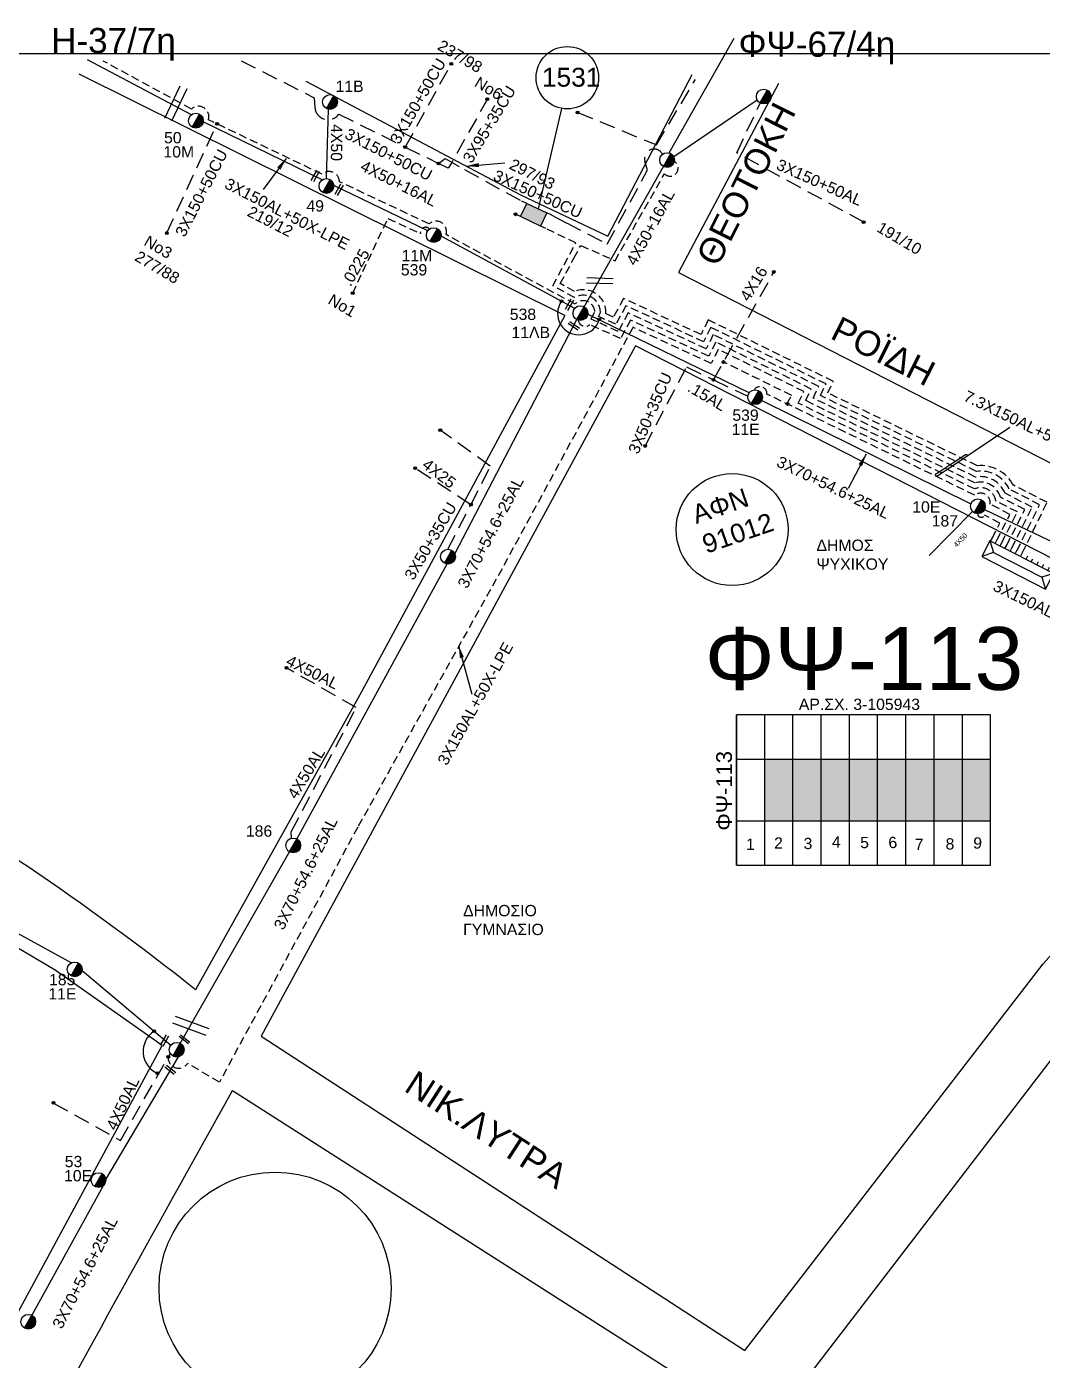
# Model space of a CAD drawing. Header units: millimetres. Extents: x 875 to 3140, y 727 to 1775.
# Drawn here: x 2535.6 to 2697.5, y 1547.9 to 1760.4 of the extents above; entities that cross this region are included whole.
import ezdxf
from ezdxf.enums import TextEntityAlignment as Align

# ---------------------------------------------------------------- set-up
doc = ezdxf.new("R2010")
doc.units = ezdxf.units.MM
doc.linetypes.add('DASHED', pattern=[19.05, 12.7, -6.35])
for name, color, linetype in [('Link Box 4 Διευθύνσεων', 7, 'Continuous'), ('Άγνωστα', 7, 'Continuous'), ('Ασφαλειοκιβώτια Χ.Τ 9 αναχωρήσεων', 7, 'Continuous'), ('Γέφυρες Εναερίου Δικτύου', 7, 'Continuous'), ('Γυμνά εναέρια ΧΤ (3Φ)   3x50+35CU', 7, 'Continuous'), ('Γυμνά εναέρια ΧΤ (3Φ)   4x50AL', 7, 'Continuous'), ('Γυμνά εναέρια ΧΤ και ΦΟΠ (3Φ)   4x50+16AL', 7, 'Continuous'), ('Εναέρια παροχή ΧΤ 4x16', 7, 'SYN_LINE'), ('Εναέρια παροχή ΧΤ 4x25', 7, 'SYN_LINE'), ('Επιγραφές - Σχήματα', 7, 'Continuous'), ('Καλώδια ΧΤ   3x150+50AL', 7, 'DASHED'), ('Καλώδια ΧΤ   3x150+50CU', 7, 'DASHED'), ('Καλώδια ΧΤ   3x150AL+50XLPE', 7, 'DASHED'), ('Καλώδια ΧΤ   3x95+35CU', 7, 'DASHED'), ('Μηχανική τομή', 7, 'Continuous'), ('Στύλος ΦΜ', 7, 'Continuous'), ('Στύλος ΦΜ @ 1', 7, 'Continuous'), ('Συνδέσεις', 7, 'Continuous'), ('Συνεστραμμένα ΧΤ   3x70+54.6+25AL', 7, 'SYN_LINE'), ('Τομή', 7, 'Continuous'), ('Υποσταθμός πόλεως', 7, 'Continuous'), ('Υπόβαθρο ΔΕΗ', 7, 'Continuous'), ('Υπόγεια Καλώδια Δικτύου ΧΤ   150AL', 7, 'DASHED'), ('Υπόγεια καλώδια Παροχών ΧΤ   .0225', 7, 'DASHED')]:
    doc.layers.add(name, color=color, linetype=linetype)
doc.styles.add('ar', font='arial.ttf')
doc.styles.get("Standard").update_dxf_attribs({"font": 'arial.ttf'})
doc.linetypes.add('SYN_LINE', pattern='A,0.5,-0.0001,["/\\/\\/\\/",Standard,S=0.1,R=0,X=0,Y=-0.05],-0.25', length=0.7501)
doc.dimstyles.new('ISO-25', dxfattribs={"dimtxt": 2.5, "dimasz": 2.5, "dimexe": 1.25, "dimexo": 0.625, "dimtad": 1, "dimtxsty": 'Standard', "dimcen": 2.5, "dimadec": 0, "dimazin": 0, "dimtfac": 1, "dimtmove": 0, "dimatfit": 3, "dimfxl": 1, "dimarcsym": 0})

# ---------------------------------------------------------------- blocks, each defined once
blk = doc.blocks.new('ΥΠΑΡΧΩΝ ΤΣΙΜΕΝΤΕΝΙΟΣ ΣΤΥΛΟΣ')
at = {"layer": 'Στύλος ΦΜ'}
blk.add_hatch(color=256, dxfattribs=at).paths.add_polyline_path([(-1.29, -2.28, 0.574793), (2.62, 0, 0.268822), (1.3, 2.27)])
blk.add_line((-1.29, -2.28), (1.3, 2.27), dxfattribs=at)
blk.add_circle((0, 0), 2.62, dxfattribs=at)
at = {"layer": 'Στύλος ΦΜ', "flags": 4}
for tag, p in [('ΑΡΙΘΜΟΣ', (-4.68, 8.05)), ('ΤΥΠΟΣ', (-4.91, 3.03))]:
    blk.add_attdef(tag, p, '', height=4, dxfattribs=at)
blk = doc.blocks.new('ΤΟΜΗ')
at = {"layer": 'Τομή', "ltscale": 40}
for p, q in [((-5.68, 0), (5.68, 0)), ((5.68, -2.33), (-5.68, -2.33))]:
    blk.add_line(p, q, dxfattribs=at)
blk = doc.blocks.new('ΜΗΧΑΝΙΚΗ ΤΟΜΗ')
at = {"layer": 'Μηχανική τομή', "ltscale": 40}
for p, q in [((-1.89, 0.78), (1.89, 0.78)), ((1.89, 0), (-1.89, 0))]:
    blk.add_line(p, q, dxfattribs=at)
blk = doc.blocks.new('_ΣΥΝΔΕΣΗ')
at = {"layer": 'Συνδέσεις', "linetype": 'SYN_LINE', "ltscale": 40}
blk.add_hatch(color=256, dxfattribs=at).paths.add_polyline_path([(0.5, -0.01, 1), (-0.5, -0.01, 1)])
at = {"layer": 'Συνδέσεις'}
blk.add_circle((0, -0.01), 0.5, dxfattribs=at)
blk = doc.blocks.new('ΥΠΟΣΤΑΘΜΟΣ ΠΟΛΕΩΣ 13 ΑΝΑΧΩΡΗΣΕΩΝ')
at = {"layer": 'Υποσταθμός πόλεως', "ltscale": 40}
for p, q in [((-11.12, -2.82), (-11.12, -4)), ((-9.53, -2.82), (-9.53, -4)), ((-7.77, -2.82), (-7.77, -4)), ((-5.99, -2.82), (-5.99, -4)), ((-4.14, -2.82), (-4.14, -4)), ((-2.3, -2.82), (-2.3, -4)), ((-0.43, -2.82), (-0.43, -4)), ((1.54, -2.82), (1.54, -4)), ((3.43, -2.82), (3.43, -4)), ((5.39, -2.82), (5.39, -4)), ((7.32, -2.82), (7.32, -4)), ((9.32, -2.82), (9.32, -4)), ((11.11, -2.82), (11.11, -4))]:
    blk.add_line(p, q, dxfattribs=at)
blk.add_lwpolyline([(-11.43, 2.82), (11.43, 2.82), (11.43, -2.82), (-11.43, -2.82)], close=True, dxfattribs=at)
for points in [[(-8.62, 0), (-11.43, 2.82)], [(-11.43, -2.82), (-8.62, 0)], [(-8.62, 0), (8.62, 0)], [(8.62, 0), (11.43, 2.82)], [(11.43, -2.82), (8.62, 0)]]:
    blk.add_lwpolyline(points, dxfattribs=at)
at = {"layer": 'Υποσταθμός πόλεως', "linetype": 'SYN_LINE', "ltscale": 40, "flags": 1}
for tag, p in [('ΜΕΤΑΣΧΗΜΑΤΙΣΜΟΣ', (12.22, 1.68)), ('ΙΣΧΥΣ', (12.2, -1.11)), ('ΑΡΙΘΜΟΣ', (12.32, -3.83))]:
    blk.add_attdef(tag, p, '', height=1.8, dxfattribs=at)
blk = doc.blocks.new('LINK BOX 4 ΑΝΑΧΩΡΗΣΕΩΝ')
at = {"layer": 'Link Box 4 Διευθύνσεων', "ltscale": 40}
blk.add_hatch(color=256, dxfattribs=at).paths.add_polyline_path([(-3.54, 0), (-3.54, -4.67), (3.54, -4.67), (3.54, 0)])
for p, q in [((-3.54, 0), (-5.33, 0)), ((5.33, 0), (3.54, 0)), ((-3.54, -4.67), (-5.33, -4.67)), ((5.33, -4.67), (3.54, -4.67))]:
    blk.add_line(p, q, dxfattribs=at)
blk.add_lwpolyline([(-3.54, -4.67), (-3.54, 0), (3.54, 0), (3.54, -4.67)], close=True, dxfattribs=at)
blk = doc.blocks.new('ΑΣΦΑΛΕΙΟΚΙΒΩΤΙΟ ΥΠΟΣΤΑΘΜΟΥ 9 ΑΝΑΧΩΡΗΣΕΩΝ')
at = {"layer": 'Ασφαλειοκιβώτια Χ.Τ 9 αναχωρήσεων', "ltscale": 40}
for p, q in [((-23.8, 40.36), (24.02, 40.36)), ((-9.72, 40.36), (-9.72, -40.64)), ((9.94, 40.36), (9.94, -40.64)), ((-23.8, 31.36), (24.02, 31.36)), ((-23.8, 22.36), (24.02, 22.36)), ((-23.8, 13.36), (24.02, 13.36)), ((-23.8, 4.36), (24.02, 4.36)), ((-23.8, -4.64), (24.02, -4.64)), ((-23.8, -13.64), (24.02, -13.64)), ((-23.8, -22.64), (24.02, -22.64)), ((-23.8, -31.64), (24.02, -31.64))]:
    blk.add_line(p, q, dxfattribs=at)
at = {"layer": 'Ασφαλειοκιβώτια Χ.Τ 9 αναχωρήσεων'}
blk.add_lwpolyline([(-23.8, -40.64), (24.02, -40.64), (24.02, 40.36), (-23.8, 40.36)], close=True, dxfattribs=at)
for s, rotation, p in [('1', 270, (-18.96, 37.31)), ('2', 270, (-18.6, 28.38)), ('3', 270, (-18.74, 18.97)), ('4', 270, (-18.26, 9.95)), ('5', 270, (-18.42, 0.93)), ('6', 274.9707, (-18.52, -8.21)), ('7', 270, (-19, -16.47)), ('8', 270, (-18.86, -26.29)), ('9', 266.863, (-18.5, -35))]:
    blk.add_text(s, height=3.6, rotation=rotation, dxfattribs=at).set_placement(p)
at = {"layer": 'Ασφαλειοκιβώτια Χ.Τ 9 αναχωρήσεων', "ltscale": 40}
for tag, height, p in [('ΟΝΟΜΑ', 5, (-0.16, 44.31)), ('ΚΕΙΜΕΝΟ 1', 2, (17.06, 35.59)), ('ΚΕΙΜΕΝΟ 2', 2, (17.06, 26.88)), ('ΚΕΙΜΕΝΟ 3', 2, (17.06, 17.69)), ('ΚΕΙΜΕΝΟ 4', 2, (17.06, 8.71)), ('ΚΕΙΜΕΝΟ 5', 2, (17.06, -0.13)), ('ΚΕΙΜΕΝΟ 6', 2, (17.06, -9.05)), ('ΚΕΙΜΕΝΟ 7', 2, (17.06, -18.13)), ('ΚΕΙΜΕΝΟ 8', 2, (17.06, -26.85)), ('ΚΕΙΜΕΝΟ 9', 2, (17.06, -35.99)), ('ΣΧ', 2, (-0.1, -42.64))]:
    blk.add_attdef(tag, text='', height=height, dxfattribs=at).set_placement(p, align=Align.MIDDLE_CENTER)

msp = doc.modelspace()

# ---------------------------------------------------------------- hatches: boundary and pattern name
at = {"layer": 'Επιγραφές - Σχήματα', "linetype": 'Continuous', "ltscale": 0.1}
h = msp.add_hatch(color=30, dxfattribs=at)
h.dxf.hatch_style = 1
h.paths.add_polyline_path([(2662.22, 1643.66), (2657.72, 1643.66), (2657.72, 1633.83), (2662.22, 1633.83)])
h = msp.add_hatch(color=27, dxfattribs=at)
h.dxf.hatch_style = 1
h.paths.add_polyline_path([(2666.72, 1643.66), (2662.22, 1643.66), (2662.22, 1633.83), (2666.72, 1633.83)])
h = msp.add_hatch(color=62, dxfattribs=at)
h.dxf.hatch_style = 1
h.paths.add_polyline_path([(2671.22, 1643.66), (2666.72, 1643.66), (2666.72, 1633.83), (2671.22, 1633.83)])
h = msp.add_hatch(color=2, dxfattribs=at)
h.dxf.hatch_style = 1
h.paths.add_polyline_path([(2675.72, 1643.66), (2671.22, 1643.66), (2671.22, 1633.83), (2675.72, 1633.83)])
h = msp.add_hatch(color=202, dxfattribs=at)
h.dxf.hatch_style = 1
h.paths.add_polyline_path([(2680.22, 1643.66), (2675.72, 1643.66), (2675.72, 1633.83), (2680.22, 1633.83)])
h = msp.add_hatch(color=85, dxfattribs=at)
h.dxf.hatch_style = 1
h.paths.add_polyline_path([(2684.72, 1643.66), (2680.22, 1643.66), (2680.22, 1633.83), (2684.72, 1633.83)])
at = {"layer": 'Καλώδια ΧΤ   3x150AL+50XLPE', "linetype": 'Continuous', "ltscale": 0.1}
h = msp.add_hatch(color=151, dxfattribs=at)
h.dxf.hatch_style = 1
h.paths.add_polyline_path([(2657.72, 1643.66), (2653.22, 1643.66), (2653.22, 1633.83), (2657.72, 1633.83)])
h = msp.add_hatch(color=1, dxfattribs=at)
h.dxf.hatch_style = 1
h.paths.add_polyline_path([(2689.22, 1643.66), (2684.72, 1643.66), (2684.72, 1633.83), (2689.22, 1633.83)])

# ---------------------------------------------------------------- linework, layer by layer
at = {"layer": 'Άγνωστα'}
msp.add_circle((2648.03, 1680.24), 8.92, dxfattribs=at)
at = {"layer": 'Γέφυρες Εναερίου Δικτύου', "color": 2, "linetype": 'DASHED', "ltscale": 0.2}
msp.add_lwpolyline([(2623.41, 1746.69), (2635.96, 1741.54), (2642.19, 1751.93)], dxfattribs=at)
at = {"layer": 'Γέφυρες Εναερίου Δικτύου', "color": 30, "linetype": 'SYN_LINE', "ltscale": 20}
msp.add_lwpolyline([(2638.71, 1739.67), (2652, 1748.72)], dxfattribs=at)
at = {"layer": 'Γυμνά εναέρια ΧΤ (3Φ)   3x50+35CU', "color": 85, "linetype": 'DASHED', "ltscale": 0.2}
msp.add_lwpolyline([(2634.17, 1693.54), (2640.77, 1706.18)], dxfattribs=at)
at = {"layer": 'Γυμνά εναέρια ΧΤ (3Φ)   3x50+35CU', "color": 2, "linetype": 'DASHED', "ltscale": 0.2}
msp.add_lwpolyline([(2602.72, 1677.11), (2606.4, 1684.2), (2609.48, 1690.33), (2601.51, 1696.07)], dxfattribs=at)
at = {"layer": 'Γυμνά εναέρια ΧΤ (3Φ)   4x50AL', "color": 85}
msp.add_lwpolyline([(2583.4, 1736.16), (2583.69, 1747.22)], dxfattribs=at)
at = {"layer": 'Γυμνά εναέρια ΧΤ (3Φ)   4x50AL', "color": 2, "linetype": 'DASHED', "ltscale": 0.2}
msp.add_lwpolyline([(2577.8, 1631.05), (2577.77, 1632.1), (2588.13, 1651.88), (2577.02, 1658.19)], dxfattribs=at)
at = {"layer": 'Γυμνά εναέρια ΧΤ (3Φ)   4x50AL', "color": 202, "linetype": 'DASHED', "ltscale": 0.2}
msp.add_lwpolyline([(2539.89, 1588.87), (2550.54, 1582.92), (2558.48, 1596.76)], dxfattribs=at)
at = {"layer": 'Γυμνά εναέρια ΧΤ και ΦΟΠ (3Φ)   4x50+16AL', "color": 6}
msp.add_line((2561.85, 1746.32), (2545.3, 1755.06), dxfattribs=at)
at = {"layer": 'Γυμνά εναέρια ΧΤ και ΦΟΠ (3Φ)   4x50+16AL', "color": 85}
for p, q in [((2582.71, 1735.96), (2563.72, 1745.22)), ((2599.52, 1727.84), (2584.54, 1735.07)), ((2622.95, 1715.47), (2601.64, 1726.96))]:
    msp.add_line(p, q, dxfattribs=at)
at = {"layer": 'Γυμνά εναέρια ΧΤ και ΦΟΠ (3Φ)   4x50+16AL', "color": 27}
for points in [[(2637.99, 1740.25), (2648.33, 1758.55)], [(2624.44, 1715.74), (2637.09, 1738.09)]]:
    msp.add_lwpolyline(points, dxfattribs=at)
at = {"layer": 'Εναέρια παροχή ΧΤ 4x16', "color": 85, "linetype": 'DASHED', "ltscale": 0.2}
msp.add_lwpolyline([(2645.05, 1704.08), (2654.69, 1721.27)], dxfattribs=at)
at = {"layer": 'Εναέρια παροχή ΧΤ 4x25', "color": 2, "linetype": 'DASHED', "ltscale": 0.2}
msp.add_lwpolyline([(2606.4, 1684.2), (2597.52, 1690)], dxfattribs=at)
at = {"layer": 'Επιγραφές - Σχήματα', "color": 0, "linetype": 'Continuous', "ltscale": 0.1}
msp.add_line((2620.82, 1747.35), (2617.09, 1731.36), dxfattribs=at)
at = {"layer": 'Επιγραφές - Σχήματα'}
msp.add_lwpolyline([(892.09, 1756.08), (2890.24, 1756.08), (2890.24, 1756.08)], dxfattribs=at)
at = {"layer": 'Επιγραφές - Σχήματα', "ltscale": 40}
msp.add_lwpolyline([(2692.31, 1696.51), (2681.25, 1689.07), (2680.83, 1688.79), (2680.76, 1688.76), (2680.71, 1688.76), (2680.63, 1688.76), (2680.57, 1688.76), (2680.53, 1688.78), (2680.47, 1688.83), (2680.45, 1688.9), (2680.46, 1689.03), (2680.51, 1689.11), (2680.6, 1689.18), (2681, 1689.45), (2685.2, 1692.2), (2685.26, 1692.22), (2685.31, 1692.22), (2685.36, 1692.21), (2685.41, 1692.19), (2685.45, 1692.15), (2685.46, 1692.09), (2685.47, 1692.03), (2685.46, 1691.95), (2685.42, 1691.88)], dxfattribs=at)
at = {"layer": 'Επιγραφές - Σχήματα', "color": 0, "linetype": 'Continuous', "ltscale": 0.1}
msp.add_arc((2623.6, 1714.66), 3.39, 144.7531, 343.7607, dxfattribs=at)
at = {"layer": 'Επιγραφές - Σχήματα', "ltscale": 20}
msp.add_arc((2557.94, 1597.09), 3.8, 122.2012, 246.6746, dxfattribs=at)
at = {"layer": 'Καλώδια ΧΤ   3x150+50AL', "color": 30, "ltscale": 0.2}
msp.add_lwpolyline([(2669, 1729.2), (2648.78, 1740.26), (2652.49, 1748.2)], dxfattribs=at)
at = {"layer": 'Καλώδια ΧΤ   3x150+50CU', "color": 27, "ltscale": 0.2}
msp.add_lwpolyline([(2569.76, 1754.93), (2581.42, 1749.05), (2581.54, 1747.48, 0.704041), (2585.33, 1746.43), (2595.94, 1741.19), (2601.25, 1738.56), (2602.29, 1739.34), (2605.36, 1737.6), (2605.36, 1737.6), (2614.49, 1732.58), (2614.49, 1732.58)], format="xyb", dxfattribs=at)
for points in [[(2595.94, 1741.19), (2603.27, 1754.46)], [(2609.14, 1749.01), (2603.35, 1738.74), (2602.77, 1737.81), (2601.24, 1738.55)]]:
    msp.add_lwpolyline(points, dxfattribs=at)
at = {"layer": 'Καλώδια ΧΤ   3x150+50CU', "color": 62, "ltscale": 0.2}
msp.add_lwpolyline([(2557.94, 1727.5), (2565.93, 1744.88)], dxfattribs=at)
at = {"layer": 'Καλώδια ΧΤ   3x150+50CU', "color": 2, "ltscale": 0.2}
msp.add_lwpolyline([(2619.31, 1730.31), (2619.31, 1730.31), (2621.61, 1729.1), (2628.12, 1725.72), (2634.56, 1737.55), (2634.14, 1738.88, -0.917842), (2636.94, 1740.04)], format="xyb", dxfattribs=at)
at = {"layer": 'Καλώδια ΧΤ   3x150AL+50XLPE', "color": 62, "ltscale": 0.1}
msp.add_lwpolyline([(2692.61, 1677.33), (2695.86, 1683.81), (2691.52, 1686.03, 0.361019), (2686.82, 1688.59), (2660.92, 1701.2), (2661.82, 1703.04), (2645.02, 1711.3), (2643.89, 1709.01), (2631.47, 1714.76), (2629.87, 1711.81), (2626.52, 1713.31), (2625.56, 1713.74), (2626.14, 1715, 0.6377), (2622.99, 1716.16), (2602.43, 1727.24, 0.766352), (2599.73, 1728.94), (2585.44, 1735.66, 0.647714), (2582.67, 1736.85), (2564.56, 1745.54, 0.766352), (2561.86, 1747.24), (2547.81, 1754.89)], format="xyb", dxfattribs=at)
at = {"layer": 'Καλώδια ΧΤ   3x150AL+50XLPE', "color": 30, "ltscale": 0.1}
msp.add_lwpolyline([(2694.27, 1676.49), (2698.22, 1684.58), (2692.85, 1687.32, 0.298203), (2687.11, 1690.41), (2663.27, 1702.01), (2664.16, 1703.84), (2644.22, 1713.65), (2643.07, 1711.33), (2630.71, 1717.05), (2629.1, 1714.09), (2627.9, 1714.62, 0.553257), (2622.93, 1718.19), (2620.63, 1719.43), (2622.82, 1723.48), (2623.91, 1725.5), (2627.35, 1723.98), (2629.36, 1723.07), (2637.23, 1736.92, 1.118345), (2638.83, 1738.87)], format="xyb", dxfattribs=at)
at = {"layer": 'Καλώδια ΧΤ   3x150AL+50XLPE', "color": 27, "ltscale": 0.1}
msp.add_lwpolyline([(2693.43, 1676.9), (2697.04, 1684.2), (2692.2, 1686.67, 0.32508), (2686.95, 1689.51), (2662.1, 1701.6), (2662.99, 1703.44), (2644.62, 1712.47), (2643.48, 1710.17), (2631.09, 1715.9), (2629.49, 1712.95), (2626.88, 1714.12), (2626.73, 1714.18), (2627.03, 1714.82, 0.583275), (2622.91, 1717.2), (2619.44, 1719.08), (2623.13, 1725.92), (2618.31, 1728.2)], format="xyb", dxfattribs=at)
at = {"layer": 'Καλώδια ΧΤ   3x150AL+50XLPE', "color": 2, "ltscale": 0.1}
msp.add_lwpolyline([(2691.79, 1677.74), (2694.68, 1683.43), (2690.8, 1685.41, 0.412605), (2686.71, 1687.67), (2659.74, 1700.79), (2660.64, 1702.63), (2645.42, 1710.12), (2644.3, 1707.85), (2631.85, 1713.61), (2630.25, 1710.68), (2625.33, 1712.88, -0.588647), (2623.5, 1713.59)], format="xyb", dxfattribs=at)
at = {"layer": 'Καλώδια ΧΤ   3x150AL+50XLPE', "color": 202, "ltscale": 0.1}
msp.add_lwpolyline([(2690.99, 1678.15), (2693.49, 1683.04), (2690.03, 1684.81, 0.49594), (2686.66, 1686.71), (2658.57, 1700.38), (2659.47, 1702.23), (2645.82, 1708.94), (2644.71, 1706.69), (2632.23, 1712.47), (2611.36, 1674), (2588.35, 1632.8), (2566.31, 1592.19), (2561.25, 1595.19, -0.778743), (2558.15, 1596.23)], format="xyb", dxfattribs=at)
at = {"layer": 'Καλώδια ΧΤ   3x150AL+50XLPE', "color": 85, "ltscale": 0.1}
msp.add_lwpolyline([(2656.75, 1700.29), (2657.52, 1701.61), (2646.65, 1706.93)], dxfattribs=at)
msp.add_lwpolyline([(2690.21, 1678.55), (2692.31, 1682.66), (2689.16, 1684.27, 0.667266), (2686.69, 1685.72), (2653.58, 1701.83, 0.768408), (2651.52, 1702.49)], format="xyb", dxfattribs=at)
at = {"layer": 'Καλώδια ΧΤ   3x150AL+50XLPE', "color": 1, "ltscale": 0.1}
msp.add_lwpolyline([(2689.5, 1678.91), (2690.71, 1681.28), (2688.26, 1682.53, -0.814852), (2687.16, 1682.78)], format="xyb", dxfattribs=at)
at = {"layer": 'Καλώδια ΧΤ   3x150AL+50XLPE', "color": 0, "linetype": 'Continuous', "ltscale": 0.1}
msp.add_circle((2621.76, 1752.23), 4.97, dxfattribs=at)
at = {"layer": 'Συνδέσεις'}
msp.add_circle((2575.19, 1559.37), 18.5, dxfattribs=at)
at = {"layer": 'Συνεστραμμένα ΧΤ   3x70+54.6+25AL', "color": 1, "ltscale": 10}
msp.add_line((2686.36, 1683.12), (2679.44, 1676.13), dxfattribs=at)
at = {"layer": 'Συνεστραμμένα ΧΤ   3x70+54.6+25AL', "color": 2, "ltscale": 20}
for points in [[(2603.85, 1676.35), (2623.27, 1713.69)], [(2578.66, 1630.93), (2602.62, 1674.76)], [(2560.08, 1598.38), (2577.49, 1628.88)]]:
    msp.add_lwpolyline(points, dxfattribs=at)
at = {"layer": 'Συνεστραμμένα ΧΤ   3x70+54.6+25AL', "color": 85, "ltscale": 20}
for points in [[(2625.02, 1714.56), (2650.77, 1702.05)], [(2688.25, 1683.44), (2711.76, 1672.25)]]:
    msp.add_lwpolyline(points, dxfattribs=at)
at = {"layer": 'Συνεστραμμένα ΧΤ   3x70+54.6+25AL', "ltscale": 0.1}
msp.add_lwpolyline([(2652.75, 1700.8), (2686.08, 1684.34)], dxfattribs=at)
at = {"layer": 'Συνεστραμμένα ΧΤ   3x70+54.6+25AL', "color": 202, "ltscale": 20}
for points in [[(2524.87, 1620.97), (2542.74, 1611.22)], [(2544.42, 1609.98), (2558.56, 1598.08)], [(2548.21, 1576.68), (2559.81, 1596.23)], [(2536.43, 1555.04), (2547.85, 1575.74)]]:
    msp.add_lwpolyline(points, dxfattribs=at)
at = {"layer": 'Υπόβαθρο ΔΕΗ'}
for points in [[(2621.34, 1714.36), (2588.97, 1654.41), (2562.51, 1606.92, 0.039966), (2507.63, 1643.85, 0.040025), (2447.87, 1673.24, 0.014452), (2402.05, 1689.77, -0.37256), (2399.31, 1694.89, -0.000286), (2416.9, 1752.84, -2.682202)], [(2655.42, 1751.31), (2639.48, 1721.18), (2712.41, 1683.86, 0.503006), (2721.28, 1690.15), (2716.9, 1750.64)], [(2712.15, 1668.95), (2632.62, 1709.49), (2572.95, 1599.52), (2650.05, 1549.45), (2697.6, 1611.03, 0.108445), (2718.94, 1648.67, 0.369708), (2712.15, 1668.95, 6.010837)], [(2719.75, 1622.99), (2615, 1486.54, 0.384387), (2610.64, 1468.61, 0.018473), (2637.16, 1389.5, 0.000209), (2668.69, 1294.07, 0.270455), (2681.3, 1282.28), (2784.47, 1234.88), (2791.42, 1257.17, -0.162013), (2788.36, 1313.64, -0.000036), (2823.78, 1456.03, -0.011845), (2837.86, 1508.96, -0.003458), (2742.47, 1620.21, 0.524841), (2719.75, 1622.99, 0.851705)], [(2568.41, 1590.86), (2644.69, 1542.17), (2602.29, 1485.8, 0.308553), (2598.08, 1472.66), (2624.78, 1391.7), (2658.29, 1288.6), (2609.11, 1274.87, 0.055227), (2572.08, 1360.75, 0.044737), (2531.81, 1418, 0.079704), (2494.89, 1455.63, -0.006283), (2568.41, 1590.86, -1.104591)]]:
    msp.add_lwpolyline(points, format="xyb", dxfattribs=at)
for points in [[(2621.34, 1714.36), (2543.97, 1752.82)], [(2580.11, 1751.68), (2614.31, 1733.58), (2628.24, 1727), (2641.66, 1752.72)]]:
    msp.add_lwpolyline(points, dxfattribs=at)
msp.add_lwpolyline([(2557.2, 1598.02), (2540.12, 1610.05), (2524.35, 1619.32), (2499.21, 1577.73), (2455.86, 1505.54), (2451.26, 1497.56), (2464.44, 1482.84), (2482.74, 1467.55), (2487.76, 1469.46), (2529.55, 1547.02)], close=True, dxfattribs=at)
at = {"layer": 'Υπόγεια Καλώδια Δικτύου ΧΤ   150AL', "color": 85, "linetype": 'DASHED', "ltscale": 0.2}
msp.add_lwpolyline([(2640.77, 1706.18), (2645.05, 1704.08), (2650.53, 1701.49)], dxfattribs=at)
at = {"layer": 'Υπόγεια καλώδια Παροχών ΧΤ   .0225', "color": 85, "ltscale": 0.1}
msp.add_lwpolyline([(2587.56, 1717.93), (2593.17, 1729.82), (2598.35, 1727.38, -0.767023), (2599.8, 1728.12)], format="xyb", dxfattribs=at)

# ---------------------------------------------------------------- block references
at = {"layer": 'Link Box 4 Διευθύνσεων', "xscale": 0.5, "yscale": 0.5, "zscale": 0.5, "rotation": 334.7134803163122}
msp.add_blockref('LINK BOX 4 ΑΝΑΧΩΡΗΣΕΩΝ', (2616.9, 1731.45), dxfattribs=at)
at = {"layer": 'Ασφαλειοκιβώτια Χ.Τ 9 αναχωρήσεων', "xscale": 0.5, "yscale": 0.5, "zscale": 0.5, "rotation": 90}
msp.add_blockref('ΑΣΦΑΛΕΙΟΚΙΒΩΤΙΟ ΥΠΟΣΤΑΘΜΟΥ 9 ΑΝΑΧΩΡΗΣΕΩΝ', (2668.9, 1638.69), dxfattribs=at).add_auto_attribs({'ΟΝΟΜΑ': 'ΦΨ-113'})
at = {"layer": 'Μηχανική τομή'}
for p, xscale, yscale, zscale, rotation in [((2581.42, 1736.66), 0.50000000000007, 0.50000000000007, 0.50000000000007, 240.2862752838867), ((2585.21, 1734.49), 0.50000000000007, 0.50000000000007, 0.50000000000007, 240.2862752838867), ((2621.92, 1716.16), 0.50000000000007, 0.50000000000007, 0.50000000000007, 240.2862752838867), ((2622.91, 1712.86), 0.499999999999892, 0.499999999999892, 0.499999999999892, 144.379257686052), ((2557.4, 1598.91), 0.50000000000007, 0.50000000000007, 0.50000000000007, 240.2862752838867), ((2560.87, 1599.17), 0.5000000000001392, 0.5000000000001392, 0.5000000000001392, 141.9193252697884), ((2558.62, 1594.31), 0.5000000000001392, 0.5000000000001392, 0.5000000000001392, 141.9193252697884)]:
    msp.add_blockref('ΜΗΧΑΝΙΚΗ ΤΟΜΗ', p, dxfattribs=dict(at, xscale=xscale, yscale=yscale, zscale=zscale, rotation=rotation))
at = {"layer": 'Στύλος ΦΜ @ 1', "ltscale": 40}
ref = msp.add_blockref('ΥΠΑΡΧΩΝ ΤΣΙΜΕΝΤΕΝΙΟΣ ΣΤΥΛΟΣ', (2583.94, 1748.37), dxfattribs=dict(at, xscale=0.4499999999998181, yscale=0.4499999999998181, zscale=0.4499999999998181))
ref.add_attrib('ΤΥΠΟΣ', '11B', (2584.82, 1749.96), dxfattribs={"layer": 'Στύλος ΦΜ', "height": 1.8, "flags": 4})
at = {"layer": 'Στύλος ΦΜ @ 1', "ltscale": 40, "xscale": 0.4499999999998181, "yscale": 0.4499999999998181, "zscale": 0.4499999999998181}
for p in [(2653.07, 1749.23), (2637.67, 1739.11), (2602.75, 1675.93), (2559.49, 1597.36)]:
    msp.add_blockref('ΥΠΑΡΧΩΝ ΤΣΙΜΕΝΤΕΝΙΟΣ ΣΤΥΛΟΣ', p, dxfattribs=at)
at = {"layer": 'Στύλος ΦΜ @ 1', "ltscale": 40}
ref = msp.add_blockref('ΥΠΑΡΧΩΝ ΤΣΙΜΕΝΤΕΝΙΟΣ ΣΤΥΛΟΣ', (2562.56, 1745.38), dxfattribs=dict(at, xscale=0.4499999999998181, yscale=0.4499999999998181, zscale=0.4499999999998181))
ref.add_attrib('ΤΥΠΟΣ', '10M', (2557.39, 1739.52), dxfattribs={"layer": 'Στύλος ΦΜ', "height": 1.8, "flags": 4})
ref.add_attrib('ΑΡΙΘΜΟΣ', '50', (2557.49, 1741.78), dxfattribs={"layer": 'Στύλος ΦΜ', "height": 1.8, "flags": 4})
ref = msp.add_blockref('ΥΠΑΡΧΩΝ ΤΣΙΜΕΝΤΕΝΙΟΣ ΣΤΥΛΟΣ', (2583.37, 1734.98), dxfattribs=dict(at, xscale=0.4499999999998181, yscale=0.4499999999998181, zscale=0.4499999999998181))
ref.add_attrib('ΤΥΠΟΣ', '49', (2580.18, 1730.91), dxfattribs={"layer": 'Στύλος ΦΜ', "height": 1.8, "flags": 4})
ref = msp.add_blockref('ΥΠΑΡΧΩΝ ΤΣΙΜΕΝΤΕΝΙΟΣ ΣΤΥΛΟΣ', (2600.47, 1727.15), dxfattribs=dict(at, xscale=0.4499999999998181, yscale=0.4499999999998181, zscale=0.4499999999998181))
ref.add_attrib('ΤΥΠΟΣ', '539', (2595.23, 1720.73), dxfattribs={"layer": 'Στύλος ΦΜ', "height": 1.8, "flags": 4})
ref.add_attrib('ΑΡΙΘΜΟΣ', '11M', (2595.34, 1722.99), dxfattribs={"layer": 'Στύλος ΦΜ', "height": 1.8, "flags": 4})
ref = msp.add_blockref('ΥΠΑΡΧΩΝ ΤΣΙΜΕΝΤΕΝΙΟΣ ΣΤΥΛΟΣ', (2623.85, 1714.72), dxfattribs=dict(at, xscale=0.4499999999998181, yscale=0.4499999999998181, zscale=0.4499999999998181))
ref.add_attrib('ΤΥΠΟΣ', '11ΛB', (2612.86, 1710.75), dxfattribs={"layer": 'Στύλος ΦΜ', "height": 1.8, "flags": 4})
ref.add_attrib('ΑΡΙΘΜΟΣ', '538', (2612.59, 1713.64), dxfattribs={"layer": 'Στύλος ΦΜ', "height": 1.8, "flags": 4})
ref = msp.add_blockref('ΥΠΑΡΧΩΝ ΤΣΙΜΕΝΤΕΝΙΟΣ ΣΤΥΛΟΣ', (2651.7, 1701.33), dxfattribs=dict(at, xscale=0.4499999999998181, yscale=0.4499999999998181, zscale=0.4499999999998181))
ref.add_attrib('ΤΥΠΟΣ', '11E', (2647.95, 1695.3), dxfattribs={"layer": 'Στύλος ΦΜ', "height": 1.8, "flags": 4})
ref.add_attrib('ΑΡΙΘΜΟΣ', '539', (2648.06, 1697.57), dxfattribs={"layer": 'Στύλος ΦΜ', "height": 1.8, "flags": 4})
ref = msp.add_blockref('ΥΠΑΡΧΩΝ ΤΣΙΜΕΝΤΕΝΙΟΣ ΣΤΥΛΟΣ', (2687.19, 1683.95), dxfattribs=dict(at, xscale=0.4499999999998181, yscale=0.4499999999998181, zscale=0.4499999999998181))
ref.add_attrib('ΤΥΠΟΣ', '10E', (2676.74, 1682.94), dxfattribs={"layer": 'Στύλος ΦΜ', "height": 1.8, "flags": 4})
ref.add_attrib('ΑΡΙΘΜΟΣ', '187', (2679.83, 1680.73), dxfattribs={"layer": 'Στύλος ΦΜ', "height": 1.8, "flags": 4})
ref = msp.add_blockref('ΥΠΑΡΧΩΝ ΤΣΙΜΕΝΤΕΝΙΟΣ ΣΤΥΛΟΣ', (2578.07, 1629.91), dxfattribs=dict(at, xscale=0.4499999999998181, yscale=0.4499999999998181, zscale=0.4499999999998181))
ref.add_attrib('ΤΥΠΟΣ', '186', (2570.53, 1631.3), dxfattribs={"layer": 'Στύλος ΦΜ', "height": 1.8, "flags": 4})
ref = msp.add_blockref('ΥΠΑΡΧΩΝ ΤΣΙΜΕΝΤΕΝΙΟΣ ΣΤΥΛΟΣ', (2543.25, 1610.16), dxfattribs=dict(at, xscale=0.4499999999998181, yscale=0.4499999999998181, zscale=0.4499999999998181))
ref.add_attrib('ΤΥΠΟΣ', '11E', (2539.05, 1605.37), dxfattribs={"layer": 'Στύλος ΦΜ', "height": 1.8, "flags": 4})
ref.add_attrib('ΑΡΙΘΜΟΣ', '185', (2539.16, 1607.64), dxfattribs={"layer": 'Στύλος ΦΜ', "height": 1.8, "flags": 4})
ref = msp.add_blockref('ΥΠΑΡΧΩΝ ΤΣΙΜΕΝΤΕΝΙΟΣ ΣΤΥΛΟΣ', (2547.04, 1576.59), dxfattribs=dict(at, xscale=0.4499999999998181, yscale=0.4499999999998181, zscale=0.4499999999998181))
ref.add_attrib('ΤΥΠΟΣ', '10E', (2541.55, 1576.39), dxfattribs={"layer": 'Στύλος ΦΜ', "height": 1.8, "flags": 4})
ref.add_attrib('ΑΡΙΘΜΟΣ', '53', (2541.66, 1578.65), dxfattribs={"layer": 'Στύλος ΦΜ', "height": 1.8, "flags": 4})
ref = msp.add_blockref('ΥΠΑΡΧΩΝ ΤΣΙΜΕΝΤΕΝΙΟΣ ΣΤΥΛΟΣ', (2535.84, 1554.02), dxfattribs=dict(at, xscale=0.4499999999998181, yscale=0.4499999999998181, zscale=0.4499999999998181))
ref.add_attrib('ΤΥΠΟΣ', '10E', (2528.84, 1556.02), dxfattribs={"layer": 'Στύλος ΦΜ', "height": 1.8, "flags": 4})
ref.add_attrib('ΑΡΙΘΜΟΣ', '308', (2528.95, 1558.29), dxfattribs={"layer": 'Στύλος ΦΜ', "height": 1.8, "flags": 4})
at = {"layer": 'Συνδέσεις', "xscale": 0.4500000000000455, "yscale": 0.4500000000000455, "zscale": 0.4500000000000455}
for p in [(2603.27, 1754.45), (2609.01, 1748.83), (2623.4, 1746.68), (2565.93, 1744.89), (2595.94, 1741.18), (2601.24, 1738.56), (2613.5, 1730.48), (2557.94, 1727.49), (2668.99, 1729.23), (2654.68, 1721.29), (2587.56, 1717.92), (2620.83, 1716.62), (2626.86, 1713.71), (2646.65, 1706.93), (2645.05, 1704.1), (2656.84, 1700.25), (2601.51, 1696.09), (2634.16, 1693.56), (2597.52, 1690.02), (2606.4, 1684.23), (2577.01, 1658.22), (2555.92, 1600.32), (2558.16, 1596.23), (2556.43, 1593.62), (2539.88, 1588.9)]:
    msp.add_blockref('_ΣΥΝΔΕΣΗ', p, dxfattribs=at)
at = {"layer": 'Τομή'}
for p, xscale, yscale, zscale, rotation in [((2559.89, 1747.88), 0.4999999999999393, 0.4999999999999393, 0.4999999999999393, 244.6590690237618), ((2626.95, 1720.32), 0.3698532425830233, 0.3698532425830233, 0.3698532425830233, 358.3231938806717), ((2561.54, 1600.62), 0.4999999999999394, 0.4999999999999394, 0.4999999999999394, 159.6893861456693)]:
    msp.add_blockref('ΤΟΜΗ', p, dxfattribs=dict(at, xscale=xscale, yscale=yscale, zscale=zscale, rotation=rotation))
at = {"layer": 'Υποσταθμός πόλεως', "xscale": -0.4999999999999998, "yscale": 0.4999999999999999, "zscale": 0.4999999999999999, "rotation": 152.9246710817833}
msp.add_blockref('ΥΠΟΣΤΑΘΜΟΣ ΠΟΛΕΩΣ 13 ΑΝΑΧΩΡΗΣΕΩΝ', (2693.54, 1674.6), dxfattribs=at)

# ---------------------------------------------------------------- texts
at = {"layer": 'Γυμνά εναέρια ΧΤ (3Φ)   3x50+35CU', "ltscale": 20}
for rotation, p in [(66.5697, (2634.96, 1698.8)), (59.5127, (2599.95, 1678.41))]:
    msp.add_text('3X50+35CU', height=1.8, rotation=rotation, dxfattribs=at).set_placement(p, align=Align.MIDDLE)
at = {"layer": 'Γυμνά εναέρια ΧΤ (3Φ)   4x50AL', "ltscale": 20}
for rotation, p in [(333.4549, (2581.17, 1657.52)), (58.4903, (2580.13, 1641.43)), (64.8361, (2550.91, 1588.8))]:
    msp.add_text('4X50AL', height=1.8, rotation=rotation, dxfattribs=at).set_placement(p, align=Align.MIDDLE)
at = {"layer": 'Γυμνά εναέρια ΧΤ (3Φ)   4x50AL', "ltscale": 20, "insert": (2585.92, 1744.82), "char_height": 1.8, "width": 7.4435, "attachment_point": 1, "rotation": 269.5092, "style": 'ar'}
msp.add_mtext('4Χ50', dxfattribs=at)
at = {"layer": 'Γυμνά εναέρια ΧΤ και ΦΟΠ (3Φ)   4x50+16AL', "ltscale": 20}
for rotation, p in [(333.3249, (2594.92, 1735.39)), (61.3721, (2634.99, 1728.38))]:
    msp.add_text('4X50+16AL', height=1.8, rotation=rotation, dxfattribs=at).set_placement(p, align=Align.MIDDLE)
at = {"layer": 'Εναέρια παροχή ΧΤ 4x16', "ltscale": 20}
msp.add_text('4X16', height=1.8, rotation=58.4509, dxfattribs=at).set_placement((2651.46, 1719.42), align=Align.MIDDLE)
at = {"layer": 'Εναέρια παροχή ΧΤ 4x25', "ltscale": 20}
msp.add_text('4X25', height=1.8, rotation=322.5924, dxfattribs=at).set_placement((2601.34, 1689.18), align=Align.MIDDLE)
at = {"layer": 'Επιγραφές - Σχήματα', "ltscale": 20, "attachment_point": 1, "style": 'ar'}
for s, insert, char_height, width in [('Η-37/7η', (2539.49, 1760.15), 4, 19.3816), ('ΦΨ-67/4η', (2649.05, 1759.57), 4, 19.3816), ('ΦΨ-113', (2643.65, 1664.7), 10, 19.3816), ('ΔΗΜΟΣΙΟ ΓΥΜΝΑΣΙΟ', (2605.15, 1620.43), 1.8, 20.7322)]:
    msp.add_mtext(s, dxfattribs=dict(at, insert=insert, char_height=char_height, width=width))
for s, insert, char_height, width, rotation in [('237/98', (2601.82, 1758.38), 1.8, 7.4435, 329.364), ('Νο6', (2607.71, 1752.5), 1.8, 7.4435, 329.364), ('ΘΕΟΤΟΚΗ', (2642.16, 1723.72), 4, 19.3816, 63.2539), ('297/93', (2613.16, 1739.42), 1.8, 7.4435, 333.1357), ('191/10', (2671.84, 1729.39), 1.8, 7.4435, 329.364), ('Νο3', (2555.04, 1727.2), 1.8, 7.4435, 329.364), ('277/88', (2553.57, 1724.77), 1.8, 7.4435, 329.364), ('Νο1', (2584.37, 1717.88), 1.8, 7.4435, 329.364), ('ΡΟΪΔΗ', (2665.26, 1714.36), 4, 19.3816, 333.3173), ('ΝΙΚ.ΛΥΤΡΑ', (2597.72, 1594.25), 4, 19.3816, 327.1024)]:
    msp.add_mtext(s, dxfattribs=dict(at, insert=insert, char_height=char_height, width=width, rotation=rotation))
at = {"layer": 'Επιγραφές - Σχήματα', "color": 0, "linetype": 'Continuous', "ltscale": 0.1, "insert": (2617.71, 1753.81), "char_height": 3, "attachment_point": 1, "style": 'ar'}
msp.add_mtext_dynamic_manual_height_columns('1531', width=20.2833, gutter_width=9, heights=[0], dxfattribs=at)
at = {"layer": 'Επιγραφές - Σχήματα', "insert": (2641.31, 1683.94), "char_height": 3, "width": 157.7424, "attachment_point": 1, "rotation": 18.9876}
msp.add_mtext('ΑΦΝ\\P91012', dxfattribs=at)
at = {"layer": 'Επιγραφές - Σχήματα', "color": 1, "ltscale": 20, "insert": (2661.47, 1678.64), "char_height": 1.8, "width": 20.7322, "attachment_point": 1, "style": 'ar'}
msp.add_mtext('ΔΗΜΟΣ\\PΨΥΧΙΚΟΥ', dxfattribs=at)
at = {"layer": 'Καλώδια ΧΤ   3x150+50AL', "ltscale": 0.2}
msp.add_text('3X150+50AL', height=1.8, rotation=335.9265, dxfattribs=at).set_placement((2661.95, 1735.56), align=Align.MIDDLE)
at = {"layer": 'Καλώδια ΧΤ   3x150+50CU', "ltscale": 0.2}
for s, rotation, p in [('3X150+50CU', 60.1116, (2597.95, 1748.52)), ('3X150+50CU', 332.7697, (2593.28, 1740.01)), ('3X150+50CU', 62.8717, (2563.44, 1733.87)), ('3X150AL+50X-LPE', 332.7697, (2577.11, 1730.54)), ('3X150+50CU', 335.7277, (2617.07, 1733.7)), ('219/12', 332.7697, (2574.44, 1729.36))]:
    msp.add_text(s, height=1.8, rotation=rotation, dxfattribs=at).set_placement(p, align=Align.MIDDLE)
at = {"layer": 'Καλώδια ΧΤ   3x150AL+50XLPE', "color": 0, "linetype": 'Continuous', "ltscale": 0.1, "insert": (2683.21, 1677.92), "char_height": 0.8, "attachment_point": 1, "rotation": 45.2797, "style": 'ar'}
msp.add_mtext_dynamic_manual_height_columns('4X50', width=23.4089, gutter_width=9, heights=[0], dxfattribs=at)
at = {"layer": 'Καλώδια ΧΤ   3x150AL+50XLPE', "color": 0, "linetype": 'Continuous', "ltscale": 0.1, "insert": (2658.66, 1653.3), "char_height": 1.8, "attachment_point": 1, "style": 'ar'}
msp.add_mtext_dynamic_manual_height_columns('ΑΡ.ΣΧ. 3-105943', width=19.3449, gutter_width=9, heights=[0], dxfattribs=at)
at = {"layer": 'Καλώδια ΧΤ   3x95+35CU', "ltscale": 0.2}
msp.add_text('3X95+35CU', height=1.8, rotation=58.8187, dxfattribs=at).set_placement((2609.31, 1744.81), align=Align.MIDDLE)
at = {"layer": 'Συνεστραμμένα ΧΤ   3x70+54.6+25AL', "ltscale": 20}
for s, rotation, p in [('7.3X150AL+50X-LPE', 334.189, (2695.94, 1696.45)), ('3X70+54.6+25AL', 334.189, (2664.15, 1686.96)), ('3X70+54.6+25AL', 62.28, (2609.53, 1679.78)), ('3X150AL+50X-LPE', 334.189, (2699.69, 1666.67)), ('3X150AL+50X-LPE', 60.8347, (2607.09, 1652.51)), ('3X70+54.6+25AL', 63.5903, (2580.05, 1625.46)), ('3X70+54.6+25AL', 62.6917, (2544.88, 1561.84))]:
    msp.add_text(s, height=1.8, rotation=rotation, dxfattribs=at).set_placement(p, align=Align.MIDDLE)
at = {"layer": 'Υπόγεια Καλώδια Δικτύου ΧΤ   150AL', "ltscale": 20, "insert": (2641.68, 1703.92), "char_height": 1.8, "width": 7.4435, "attachment_point": 1, "rotation": 329.364, "style": 'ar'}
msp.add_mtext('.15AL', dxfattribs=at)
at = {"layer": 'Υπόγεια καλώδια Παροχών ΧΤ   .0225', "ltscale": 0.2}
msp.add_text('.0225', height=1.8, rotation=60.3001, dxfattribs=at).set_placement((2587.99, 1722.01), align=Align.MIDDLE)

# ---------------------------------------------------------------- leaders
at = {"layer": 'Επιγραφές - Σχήματα', "ltscale": 40}
for points in [[(2576.97, 1739.37), (2573.3, 1734.43)], [(2605.67, 1738.15), (2611.8, 1738.66)], [(2669.38, 1692.26), (2666.51, 1686.76)], [(2604.44, 1661.77), (2606.53, 1654)]]:
    msp.add_leader(points, dimstyle='ISO-25', override={"dimasz": 2, "dimtad": 0}, dxfattribs=at)

doc.saveas('drawing.dxf')
